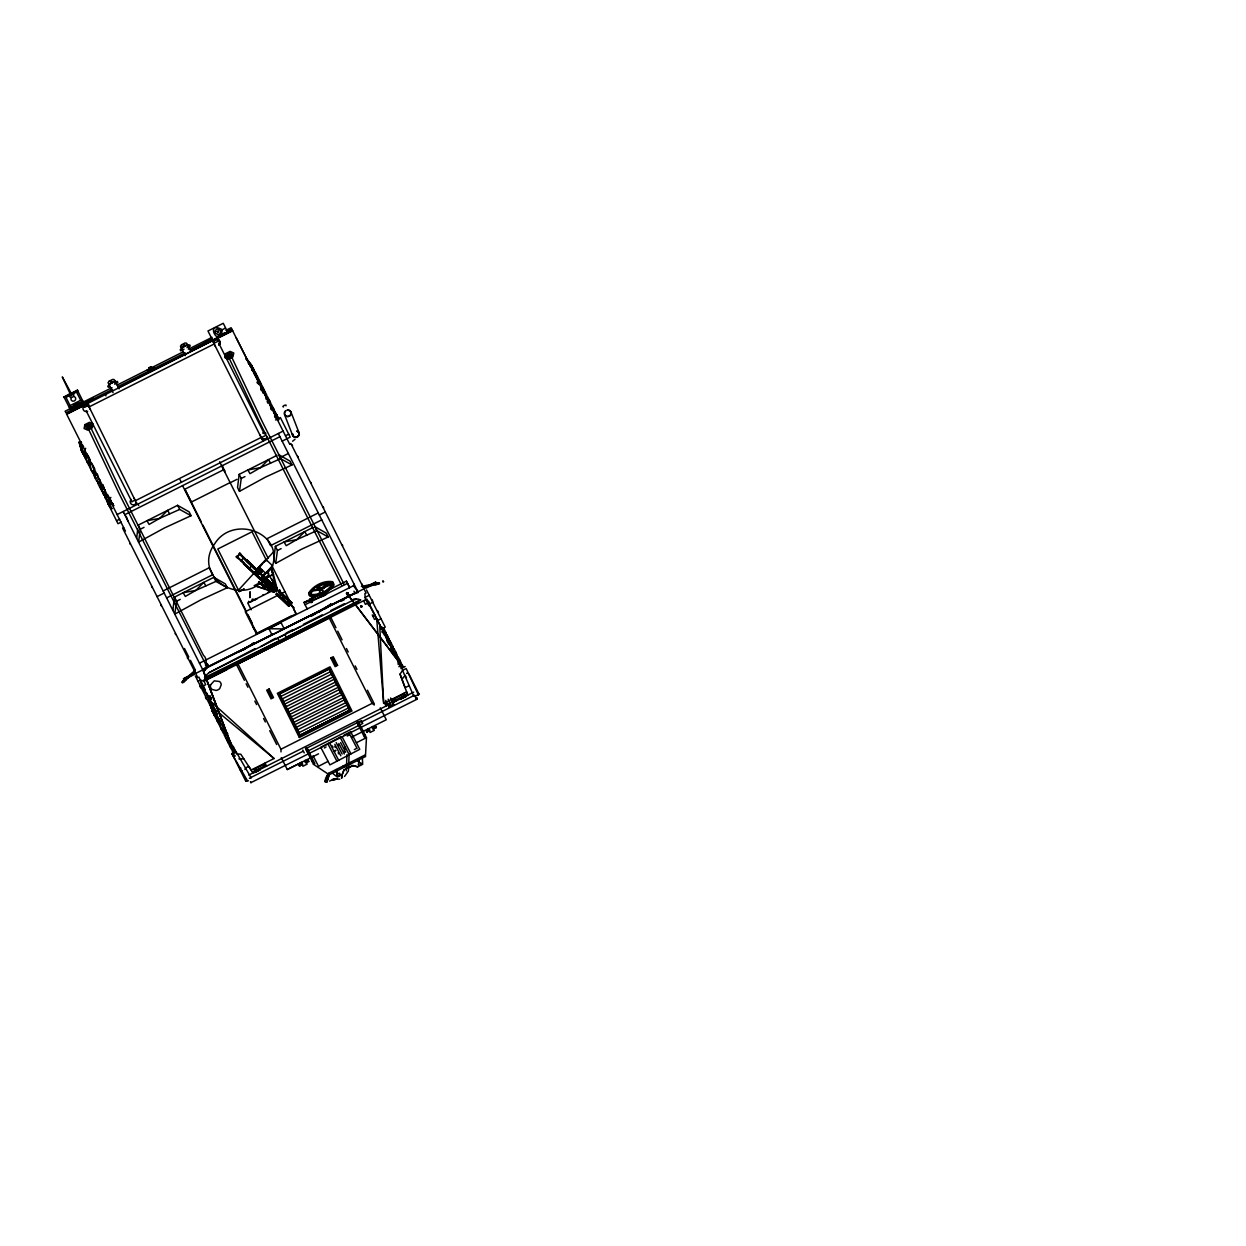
<?xml version="1.0" encoding="UTF-8"?>
<svg xmlns="http://www.w3.org/2000/svg" width="1246" height="1246" viewBox="0 0 1246 1246"><rect width="100%" height="100%" fill="white"/><g stroke="black" fill="none" stroke-linecap="round" stroke-linejoin="round"><path stroke-width="1.5" d="M94.12 470.972L93.652 474.991L96.783 481.236L99.758 483.417M224.545 730.686L224.078 734.704L227.224 740.949L230.183 743.13M396.773 659.118L397.24 655.085L394.11 648.855L391.135 646.674M341.482 778.127L341.965 775.775L342.043 777.878M92.656 464.805L93.933 469.944M262.049 579.717L264.027 577.63L247.238 562.367L239.061 553.567L240.12 553.426L236.569 557.211L236.647 556.137L262.049 579.717L264.713 576.68L263.607 577.303M203.705 671.578L207.848 666.812C208.612 665.224 206.275 667.825 203.581 671.454L233.703 751.338M387.568 642.22L386.805 640.257M346.341 770.838L346.964 754.578M348.491 770.355L349.114 754.064M398.253 664.57L398.035 662.296M256.1 377.242L256.255 374.236L253.25 370.483M325.408 781.367L326.795 781.818L329.209 774.747L365.452 756.509L366.464 737.663L358.427 721.683L357.041 722.384L365.078 738.364M88.746 425.12C85.367 425.478 90.662 428.608 88.248 427.612M341.731 585.542L259.9 422.846L228.158 356.091L228.766 354.347L230.572 354.752L262.252 421.6L344.13 584.39M207.334 663.697C205.092 667.326 207.786 658.293 203.441 655.349L121.563 492.559L89.883 425.711L89.837 426.989M208.549 666.221L207.194 663.588M265.164 582.116L267.251 579.079L264.65 581.711M266.737 584.436L266.255 583.299L266.41 584.249M264.199 587.022L266.706 583.362L263.062 579.935L262.47 581.306M267.921 581.82L268.373 580.138L266.005 582.988M269.074 585.713L270.865 584.078M269.852 586.445L271.254 584.966M270.631 587.193L272.251 585.511M271.036 584.763L269.634 586.243M271.223 588.159L273.201 586.305M271.815 585.511L270.413 586.991M272.594 586.243L271.192 587.723M273.372 586.975L271.971 588.455M274.151 587.723L272.531 589.171M346.435 593.485C346.746 588.984 350.811 603.485 347.883 592.629M325.782 780.339C331.249 777.473 320.393 787.098 327.963 773.922M257.268 379.532L257.455 376.604L254.449 372.85M70.96 395.512L71.925 394.671L70.96 395.512L62.3 376.931L71.925 394.671M109.087 504.194L104.929 497.403L105.147 494.537M255.383 375.778L255.601 372.912L251.427 366.122M385.762 635.553L385.98 632.672L384.017 628.794M402.707 667.062L403.003 667.295M402.006 664.554L403.47 666.968M253.732 372.507L253.982 369.688L250.197 365.903M237.114 557.725L237.207 556.666M93.668 471.315L95.568 475.1L95.272 478.215L98.185 477.576M224.093 731.028L225.993 734.813L225.697 737.928L228.205 737.959L227.629 735.841M264.946 395.231L265.258 392.116L262.735 392.069L263.124 393.191M102.764 486.75L101.58 485.815L100.879 489.367L102.888 491.5M136.655 538.319L137.776 528.896M172.867 610.322L174.456 597.13L213.845 577.319L225.386 583.922L227.286 587.707L200.668 599.965L174.783 614.122L176.527 601.242L174.456 597.13M276.861 455.397L239.154 474.368L237.565 487.56L239.481 491.36L265.367 477.202L291.985 464.945L290.084 461.16L278.543 454.556L280.599 458.668L291.985 464.945M313.073 527.401L275.366 546.371L273.777 559.579L275.693 563.363L301.579 549.206L328.196 536.964L326.296 533.163L314.755 526.56L316.827 530.671L328.196 536.964M323.212 588.034L332.121 584.094L331.685 583.175L323.617 587.458L321.826 590.355M140.3 529.239L138.555 542.119L164.456 527.961L191.074 515.704L189.158 511.904L177.617 505.315L138.244 525.127L140.3 529.239L144.038 527.354M239.481 491.36L241.226 478.48L239.154 474.368M275.693 563.363L277.437 550.483L275.366 546.371M87.422 426.101L87.781 425.509M228.049 355.468L228.439 354.58M230.728 355.375L229.934 356.481L230.572 354.752M401.352 665.271L403.097 667.249L348.148 595.105L401.43 665.333M258.934 384.5L259.635 380.949L257.626 378.815M388.004 638.591L390.014 640.709L389.313 644.275L388.082 643.715M261.317 390.652L260.99 389.282M313.696 588.486L315.908 586.726L322.512 587.972L319.77 588.891M271.784 568.051L270.88 567.569L267.859 573.191L277.173 588.844L271.784 568.051C285.209 532.54 233.282 514.364 214.888 543.49C192.289 574.157 236.506 606.21 262.096 581.664M348.413 771.025L344.535 776.46M249.87 591.912L249.73 597.582M250.244 592.037L250.103 597.426M63.935 396.913L65.96 397.365L70.103 405.62L69.48 407.925L82.906 401.165L80.694 400.309L76.536 392.054L77.377 390.154L83.638 402.629L70.212 409.373L63.935 396.913L77.377 390.154M97.624 474.695L97.702 477.452M328.508 773.345L329.209 774.747L326.904 782.27L324.957 781.803L328.508 773.345L364.751 755.123L365.452 756.509M333.975 751.167L335.532 750.248M108.262 501.079L101.596 490.784L103.402 487.498L103.698 489.553L105.287 489.927M388.316 642.282L389.297 639.291L384.64 631.504M357.119 593.003L357.68 591.32L353.459 585.729L354.082 584.14M251.521 601.6L252.253 599.092L255.601 599.684M107.81 494.771L106.128 496.095L104.493 491.578M106.533 500.627L110.318 504.412L108.963 500.471M251.552 369.844L255.601 372.912M381.93 629.604L385.98 632.672M386.416 638.497L384.765 633.996L387.397 635.507M332.573 773.221L337.292 777.099L342.167 774.654L343.896 769.841L352.727 765.387L357.711 766.835L362.679 764.328L362.384 758.222M278.434 591.367L279.384 590.76M279.867 590.277L278.683 591.507M342.167 774.654L344.036 770.137M393.409 654.929L393.191 652.639M321.421 594.03L318.633 595.012L320.16 589.856L319.21 589.903A2.227 0.841 -25.7 0 1 318.836 589.327L319.474 589.919L312.372 591.04L310.815 593.89L311.671 594.513C319.256 594.949 328.446 591.04 331.95 584.078L331.623 583.05M136.671 502.527L135.923 503.462A3.115 3.115 63.3 0 0 136.281 502.73L134.179 498.275M246.334 359.44L252.035 365.81L247.347 360.234M248.234 363.225L253.265 368.271L246.023 357.586M310.129 592.208L309.179 595.23L309.974 596.211C318.851 597.784 329.084 592.504 334.021 585.137L333.274 582.801M278.45 591.352L279.587 590.074L279.275 591.196L291.626 602.675C291.252 602.815 288.2 602.737 291.206 602.27L290.489 603.017M362.025 606.864C360.966 603.204 360.141 609.59 361.947 606.117M219.436 335.906L218.72 337.541M331.67 658.433L333.398 658.651L331.997 657.841M369.875 605.073L368.738 601.335M392.708 652.515L395.636 651.876L395.325 654.991L397.225 658.776M322.029 595.261L321.826 595.588A2.227 0.841 -25.7 0 0 322.2 596.18L323.742 595.962A2.866 1.075 -25.7 0 0 324.381 595.713M326.561 593.999L325.549 595.058M100.879 489.367L97.64 482.934L100.365 480.131M246.178 359.16L252.175 366.106L252.393 369.018M261.037 386.198L261.208 389.048L262.875 387.381L259.635 380.949M203.332 671.594L207.148 666.548M233.578 748.301A14.189 7.71 0.3 0 1 233.189 746.463L232.021 745.529L231.304 749.08L228.08 742.647L229.731 740.996L229.903 743.846M232.706 749.422L203.487 671.485L233.859 751.603M390.543 649.96L393.253 647.141L390.014 640.709M243.609 557.881L246.63 560.42L239.637 552.975M256.738 571.696L259.511 574.313L256.162 571.556M333.227 658.916L333.258 657.841L332.059 657.795M408.486 686.016L405.075 687.667L400.044 674.102L402.676 670.27L406.18 668.557L418.111 694.38M96.783 481.236L98.263 479.196L99.322 479.476M262.267 391.119L263.731 389.079L260.757 386.899M227.224 740.949L228.688 738.909L229.918 740.903M394.11 648.855L392.646 650.895L391.571 650.614M311.874 589.997L310.316 592.847L311.126 594.903M332.012 586.445L326.857 591.227M401.975 679.319L405.184 675.254L406.508 677.902M279.166 591.056L279.805 590.261M85.709 448.295L84.853 449.276L85.444 452.75M90.615 428.344C94.914 419.123 79.183 427.471 89.26 429.076M231.32 357.384C235.603 348.164 219.872 356.512 229.949 358.116M337.121 778.75L333.71 780.261M288.356 603.967L289.041 606.086L276.628 594.358L278.06 594.467M238.391 590.215L261.676 564.812M264.261 561.993L273.326 552.118M264.386 579.156L267.843 575.403M247.253 780.432L231.881 753.705L235.883 751.4L250.96 777.488M279.649 591.367C277.765 592.224 281.253 594.202 279.322 592.271M280.054 592.489L280.443 592.847M284.602 596.787L282.25 599.186M291.362 603.469L278.777 591.554L279.509 591.102L291.953 602.753L290.801 602.566M291.953 602.753L279.384 591.554L278.902 592.286L291.252 603.578M277.796 594.389L276.705 593.47M236.647 557.289L240.213 553.52M244.621 564.204L259.324 578.689M249.994 567.693L251.349 566.26M257.611 568.238L265.414 559.984M257.377 568.97L266.146 559.703L272.562 565.777L263.794 575.045M254.246 573.238L256.785 570.543L262.361 575.138L256.583 570.761M257.86 569.422L257.128 570.185L246.973 559.906L258.638 571.213M258.156 568.908L259.542 567.444L265.196 572.802L263.809 574.266M255.882 571.712L259.48 568.051M256.053 571.883L259.651 568.207M256.333 572.132L259.822 568.441L259.106 569.344M256.567 572.428L260.227 568.674M257.206 572.942L260.819 569.235M257.813 573.534L261.442 569.827M258.405 574.095L261.94 570.356M261.177 571.291L262.034 570.388M258.81 574.266L262.299 570.699M259.962 573.612L262.252 571.307M260.227 573.861L262.766 571.322M258.654 578.035L259.573 578.44L254.573 572.88M259.48 578.284L260.04 577.583L254.807 572.63L259.775 577.879M262.19 575.964L263.404 574.671M260.165 578.689L263.591 575.605L262.485 576.244M264.526 574.764L272.329 566.509M261.146 578.783L260.305 579.67L261.084 579.39M263.373 576.431L263.638 576.68M262.859 577.21L261.582 578.565L263.046 577.568M258.436 582.412L259.261 581.539M262.267 579.842L261.426 580.729L262.205 580.449M264.495 577.49L264.759 577.739M260.289 583.144L261.38 583.517M264.728 578.362L273.435 574.297L270.88 569.188M263.062 581.259C261.053 584.343 268.918 575.59 265.289 578.892M261.442 583.595L260.336 583.33M263.622 581.789L263.513 582.443M274.65 591.507L263.996 581.43L266.691 578.549L266.13 579.686M264.744 582.848L264.713 583.424M267.298 580.138L268.077 579.857L265.741 582.552M263.545 586.227L263.233 585.309M268.435 581.212L269.214 580.932L268.124 582.022M263.295 587.006L264.121 586.134M266.66 583.907L268.513 581.866M266.146 584.172L265.367 584.452L268.046 581.415M268.669 582.084L269.775 581.461L264.245 587.489L258.638 582.194M267.002 584.966L267.267 585.231M269.821 582.521L270.055 581.726L267.563 584.467M267.983 584.779L270.896 582.521L268.342 585.199M270.257 583.938L271.457 583.05L268.856 585.511M271.145 584.358L273.076 582.209L273.964 583.05M272.173 583.985L274.556 585.651M272.453 584.249L271.519 584.218M272.017 588.86L273.824 587.209M272.796 589.592L274.603 587.956M275.055 588.05L273.31 590.137M273.637 590.542L275.382 588.455M276.036 587.785L276.005 588.377M273.746 591.352L273.497 592.146L274.338 591.258M276.238 589.249L276.799 588.112L274.322 590.666M273.793 592.411L277.36 588.642M275.896 591.694L276.814 590.713M276.16 594.451C275.631 594.015 277.827 591.975 276.332 594.482L288.511 605.93L276.768 594.202L289.337 605.431M279.057 596.227L281.004 594.14L279.774 596.881M281.83 598.812L283.683 596.413M286.969 602.301L288.028 601.179M291.143 602.207L288.169 605.338L288.901 606.023L291.595 602.753M290.489 604.995L293.698 607.908M290.941 604.824L293.9 607.627M97.64 482.934L99.306 481.283M261.208 389.048L262.875 387.381M228.08 742.647L229.731 740.996M391.587 648.808L393.253 647.141M314.132 589.405L312.372 591.04L311.936 590.121L313.634 588.361M389.546 644.743L391.26 643.17L389.905 644.213L391.945 648.278M335.361 778.766L333.118 778.766M329.567 781.086L332.48 779.825M195.404 669.99L181.667 682.154L182.617 682.901L195.108 671.859M295.006 439.277L292.608 441.224M360.608 599.949L357.867 598.968L353.334 600.074L209.297 672.513L205.715 675.488L204.874 678.276L360.608 599.949L286.284 637.345L284.882 634.494M110.894 497.466L109.586 498.478L107.312 496.765A14.422 7.788 -52 0 1 106.502 494.911M102.717 484.647L99.649 486.906L101.58 485.333M259.526 384.438L260.881 383.41M266.395 399.359L266.862 395.325L263.731 389.079M230.074 746.619L231.429 745.591L229.373 741.526M241.194 560.435L243.889 563.301L236.07 556.744M224.981 328.29L222.318 329.754C219.312 350.36 204.095 319.63 222.286 329.707M322.698 588.112L325.377 586.15M256.365 633.747L256.738 633.093M259.121 582.194L273.98 592.224L254.386 585.604L259.791 582.77M250.96 778.189L250.524 778.065M238.313 652.265L254.511 642.749L243.531 649.945M313.291 614.73L331.125 604.217L318.524 612.425M241.288 650.801L254.511 642.749L252.922 643.263M311.282 616.303L331.125 604.217L329.536 604.731M324.863 608.936L328.165 606.927M324.349 748.005L326.047 746.993M231.834 753.752L235.883 751.4M95.568 475.1L97.39 474.056M225.993 734.813L227.816 733.769M348.459 595.058L347.712 595.977L346.606 593.158M245.509 767.988L248.686 766.337L253 772.972L252.331 771.928M340.656 736.916L320.736 747.289L329.894 764.873L359.767 749.313L350.624 731.729L343.974 735.187M347.26 736.012L349.02 735.093M334.099 751.494L335.859 750.59M345.36 747.366L344.488 747.834L345.142 749.111M328.056 761.353L318.54 766.306L313.058 755.746M354.347 749.609L356.091 748.69M108.76 384.079L114.866 380.933M181.184 347.65L187.274 344.503M317.029 586.617L323.462 583.658M235.089 759.92L231.943 753.643L235.977 751.618M330.486 617.393L329.256 618.032L372.165 703.351L374.236 705.002M71.879 411.398L66.583 414.077L125.425 531.092M349.877 710.111L299.912 735.561M73.498 410.604L66.583 414.077L87.656 403.657L66.661 414.233M83.871 405.386L232.55 330.579L289.695 444.199M202.444 686.344L205.73 684.693L203.939 681.11L366.885 599.092L401.835 668.588M210.122 696.249L211.524 699.053L209.375 700.143L274.058 758.518L251.116 770.059L240.79 754.188L236.413 753.892L200.622 682.715M279.135 693.788L328.975 668.713L279.135 693.773L299.912 735.561L349.97 710.267L328.897 668.557L279.057 693.617M64.153 397.318L69.184 394.795M72.533 393.097L77.579 390.574M64.309 397.661L69.355 395.138M72.704 393.44L77.75 390.901M65.96 397.365L76.536 392.054M189.548 348.631L187.648 344.831L181.34 348.008L185.171 355.608M109.414 385.294L107.748 386.12L108.309 387.257L109.975 386.416M182.321 348.615L180.172 349.705L180.748 350.827L184.019 349.176M70.103 405.62L80.694 400.309M114.539 384.111L117.825 382.46L117.264 381.338L115.115 382.413L115.676 383.55M186.978 347.681L190.264 346.03L189.688 344.908L187.554 345.999L188.115 347.12M73.607 405.059L78.14 402.785M151 366.667L152.059 370.592L150.47 371.386L149.193 369.455L148.695 367.835L151 366.667L152.604 369.86L150.299 371.028M69.683 408.33L83.108 401.586M69.854 408.672L83.28 401.913M71.91 407.8L65.135 411.211L65.945 412.815L74.402 408.548M80.367 403.548L112 387.646M117.14 385.061L183.255 351.808M188.348 349.238L212.069 337.308M225.915 330.346L231.117 327.729L231.927 329.333L226.725 331.95M149.193 369.455L151.856 368.364L150.595 369.782L149.193 369.455L151.015 368.536L152.059 370.592M81.146 404.202L93.076 398.206L93.466 398.969M211.571 338.694L202.506 344.13M226.663 331.109L231.927 329.333M73.389 408.89L81.083 405.028M187.648 344.831L190.358 350.235L212.879 338.912M217.474 336.42L225.168 332.557M81.177 405.152L112.498 389.391M117.685 386.79L185.202 352.836M190.389 350.219L211.119 339.8M72.829 409.965L82.283 405.215M216.913 337.495L226.367 332.744M70.866 411.258L84.494 404.405M214.951 338.803L228.579 331.934M118.557 387.927L232.566 330.595M232.644 330.751L211.555 341.155M84.541 407.364L89.214 405.028M213.658 343.46L217.848 341.342M236.21 337.853L250.758 366.776M94.571 473.106L92.889 473.48L89.556 466.861L89.027 460.849M271.488 409.467L270.958 403.455L267.625 396.835L265.943 397.209M108.153 504.163L111.361 502.543M275.537 419.98L280.366 417.55L290.193 437.112L282.172 441.146M131.967 501.671L135.393 499.942M261.084 437.751L265.18 435.695M117.124 514.567L283.107 431.1M124.771 514.707L279.914 436.676M116.517 520.781L119.725 519.177M285.505 435.789L288.714 434.169M191.308 502.076L184.86 489.242L223.875 469.617L221.617 465.552M121.205 522.105L117.996 523.725L107.249 502.045L110.801 506.297M224.887 470.692L223.875 469.617M224.763 471.954L222.24 465.443M127.98 521.093L126.267 516.358M123.681 527.619L122.622 528.148L197.818 677.668L198.893 677.139L205.325 689.941M289.664 444.137L290.879 443.514L366.09 593.049L364.86 593.657L365.405 598.812L368.832 605.649M190.934 502.263L230.105 482.576M230.183 482.747L237.036 479.305M281.518 456.924L288.356 453.482M241.226 478.48L244.948 476.611M163.117 590.947L209.359 567.678L212.864 574.655L166.621 597.909M318.26 512.916L267.065 538.661L270.569 545.639L321.764 519.878M157.058 596.616L164.161 593.034M319.303 515.003L325.315 511.981M176.527 601.242L180.249 599.373M277.437 550.483L281.16 548.614M239.17 591.539L244.309 588.953L239.185 591.585L217.785 549.003L252.05 531.777L266.613 560.731M266.613 577.786L273.466 574.344M262.688 595.09L263.716 594.576M267.656 592.582L271.348 590.729M271.753 591.056L247.814 603.095L251.178 609.777M278.092 595.199L245.275 611.708L256.411 633.825L296.143 613.842L293.589 608.796M281.549 593.454L285.007 591.725M326.016 591.398L346.388 581.15L349.643 587.645L349.176 586.679M305.068 604.731L347.509 583.393M290.957 616.178L256.847 633.326L182.523 485.566M199.453 663.184L353.459 585.729M268.965 628.732L281.066 622.642L284.213 628.919L268.965 628.732L272.111 634.993M202.631 669.491L272.89 634.152M283.294 628.934L357.758 591.476M367.679 586.648L375.015 582.443M195.684 673.432L363.957 588.813M341.077 601.242L344.519 599.497M255.15 648.59L209.297 672.513M270.553 640.833L275.693 638.264M286.253 632.952L293.09 629.51M303.37 624.339L322.184 614.87M330.735 610.571L344.426 603.687M204.515 677.59L279.197 640.896L277.749 638.092M198.052 681.391L200.949 679.927M364.86 597.504L369.221 595.308M201.058 681.469L358.614 602.223M203.939 681.11L226.601 669.709M368.707 602.721L365.405 604.372L363.583 600.743M369.828 603.78L372.741 602.316M208.316 696.265L208.58 697.62M207.771 696.95L209.92 695.86L211.524 699.053M372.897 616.194L374.953 615.166M209.842 704.862L212.755 703.398M376.65 620.96L381.011 618.764M380.871 629.355L385.248 627.159L366.511 589.919M215.714 712.728L201.821 684.07M381.977 629.105L367.243 600.852M269.167 688.96L266.691 690.206L271.052 698.866L273.513 697.62L269.136 688.898M330.782 657.966L333.243 656.72L337.604 665.395M224.996 732.819L223.314 733.193L219.981 726.574L219.452 720.562M329.115 669.133L279.743 693.96L300.255 735.218L349.643 710.376L328.897 668.557M337.573 665.333L335.143 666.641L330.751 657.904M231.943 753.643L233.812 752.709M400.978 668.635L405.152 666.532M349.534 710.189L300.255 735.218M299.336 737.492L351.995 710.968L330.034 666.828L277.36 693.321L299.32 737.461M281.02 751.899L280.926 749.251L372.165 703.351M372.243 614.901L374.548 619.464L376.681 618.577L383.675 703.398L406.632 691.857L407.847 695.097L400.044 674.102M254.402 769.062L264.51 763.985M393.845 698.944L403.953 693.851M255.555 770.464L264.946 765.745M394.998 700.33L404.389 695.611M404.794 695.875L400.527 698.025L400.932 698.819L406.617 695.953L406.212 695.159M248.811 775.074L389.328 704.411M393.129 702.495L413.688 692.153M306.983 748.005L361.356 720.655L362.757 723.443L308.385 750.793M249.387 778.283L302.7 751.463M360.826 722.228L414.529 695.221M306.314 750.076L307.684 749.391M357.914 724.128L359.3 723.428M307.201 751.821L308.556 751.136M358.786 725.873L360.187 725.172M308.105 753.628L309.475 752.942M359.736 727.742L361.091 726.979M250.991 782.706L250.462 781.678L250.944 782.644L308.245 753.908M309.615 753.223L359.845 727.96M361.231 727.259L417.192 699.131M281.285 757.599L287.281 769.53L318.54 753.814M351.543 737.211L386.276 719.752L380.279 707.821M287.281 769.53L301.532 762.381M302.295 763.206L299.585 764.577L300.099 765.636M369.408 729.455L366.729 730.81L367.243 731.854M372.243 728.038L374.968 726.667L375.498 727.711M299.009 765.153L302.108 763.596M305.192 762.038L308.292 760.481L308.899 761.711M366.48 731.215L369.579 729.658M372.679 728.1L375.762 726.543M299.414 765.979L302.825 764.265M305.613 762.864L308.697 761.306M366.9 732.025L369.984 730.483M372.772 729.081L376.183 727.368M312.076 761.524L313.447 760.839M363.676 735.576L365.062 734.875M313.478 764.312L314.849 763.627L306.812 747.647L305.441 748.332L313.478 764.312L329.209 774.747M356.418 742.725L366.464 737.663M348.459 767.91L352.883 765.683L357.633 766.866M310.005 598.952L320.611 593.392M310.067 599.139L320.923 593.984L303.962 602.503L307.217 608.983L306.796 608.141M202.584 669.429L357.945 591.834M414.264 696.389L418.033 694.863M406.959 673.494L407.567 673.214A2.336 1.589 -26.7 0 0 406.85 673.261M324.225 592.738L323.789 591.819L318.197 594.093M402.551 670.348L413.563 695.704M301.968 763.331L298.806 764.748L299.632 766.383M308.292 760.481L305.13 761.898L307.824 760.434L308.354 761.477M280.599 458.668L260.539 467.624L250.025 473.682L247.845 469.991L260.539 467.624L268.482 459.618L270.569 463.154M191.074 515.704L179.689 509.427L159.628 518.383L149.099 524.441L146.935 520.75L159.628 518.383L167.571 510.362L169.658 513.897M316.827 530.671L296.766 539.627L286.237 545.686L284.057 541.994L296.766 539.627L304.709 531.621L306.796 535.157M227.286 587.707L215.901 581.43L195.84 590.386L185.327 596.445L183.146 592.753L195.84 590.386L203.783 582.38L205.87 585.916M87.376 462.515L85.398 454.852L87.298 454.011M94.4 471.533L91.223 470.178L90.101 464.213L92.017 463.372M220.231 723.77L217.801 722.228L215.823 714.565L217.739 713.724M398.876 666.703L400.791 665.862L399.67 659.913L396.493 658.542M348.366 595.09L349.254 595.167M257.112 382.834L258.919 379.532L256.255 374.236M233.827 747.211L232.021 750.497L233.921 754.282M361.184 605.79L360.577 606.615M309.382 600.603L303.962 602.503L322.231 596.554M348.911 597.348L348.164 595.152M89.416 425.26L89.883 425.711M88.887 465.537L86.176 460.148L84.697 452.236M275.818 418.08L274.338 410.168L271.628 404.779M81.551 442.564L79.495 443.124L82.189 452.205L80.18 443.249M81.66 446.193L81.675 447.485L83.731 446.925M352.992 599.373L355.998 598.641M316.048 595.619L318.633 595.012M87.267 457.344L83.186 454.183L81.426 450.694L79.012 442.19L81.115 441.723M267.999 401.274L269.681 400.9M396.321 656.969L398.004 656.595L401.337 663.23L402.365 668.993L400.791 665.862M221.274 729.128L222.956 728.754M361.449 586.477L379.407 582.692L379.454 583.907L363.131 587.349M342.448 777.27L341.575 776.834M339.722 779.217L334.722 778.812L336.498 778.843M207.257 666.984L205.917 664.118L207.646 666.89M311.936 590.121L319.038 589M239.621 554.112L240.68 553.956M332.698 659.243L331.654 658.573M86.41 405.106L85.569 405.168C88.466 406.212 86.799 403.797 87.859 405.713M333.461 780.261L332.339 779.669M238.921 758.876L243.827 758.861M234.248 755.434L235.354 756.057M325.767 593.392L326.187 593.423A2.227 0.841 -25.7 0 1 326.608 593.735M205.481 692.402L201.322 685.534M330.657 582.521L324.131 582.941L315.908 586.726L316.406 587.769L321.842 584.981L329.427 583.206L328.991 582.287L319.926 589.218M79.012 442.19L80.32 443.545M87.516 427.051L119.211 493.805L205.746 664.445M235.058 749.656L233.734 748.285M149.551 369.532L150.595 369.782M317.886 588.128L320.845 588.844L320.409 587.925M270.584 407.676L273.528 408.563M217.411 721.465L220.355 722.353M254.386 585.604L273.435 591.398M289.228 605.681L288.511 604.995M263.685 581.228L274.821 591.336M264.152 581.726L262.423 580.605M266.114 398.782L269.292 400.153L270.413 406.103M224.825 731.246L221.648 729.891L218.953 720.811M381.728 631.8L383.581 633.326A14.422 7.788 -52 0 1 384.391 635.164M267.859 573.191L268.762 573.674M288.262 605.042L289.181 605.93M277.095 593.844L289.119 604.98M283.932 596.149L284.337 597.301M254.386 374.236L257.019 375.747M386.665 637.781L389.297 639.291M101.596 490.784L104.228 492.31M103.496 494.569L106.128 496.095M243.889 563.301L240.914 560.747L243.905 557.569L246.63 560.42M290.972 603.157L279.166 592.442M270.709 406.274L273.154 407.8L275.132 415.463M86.332 457.142L83.903 455.6L83.373 452.08M215.542 716.092L217.988 717.634M272.843 591.492L267.672 587.941L268.56 588.782M259.775 583.206L266.083 587.209M330.595 582.396L331.685 583.175M331.093 583.44L332.121 584.094M271.83 408.501L274.338 410.168M215.823 714.565L214.577 712.105L216.617 719.861L219.109 721.527M79.635 443.405L82.049 451.924L84.744 453.996M277.951 418.858L276.955 415.37L274.167 413.142L276.612 414.716L277.406 419.995M211.991 707.697L214.001 714.659L216.773 716.886M112.031 503.197A2.928 1.293 65.8 0 1 110.458 499.958A2.928 1.293 65.8 0 0 111.891 503.259L112.483 503.555A3.053 1.339 65.8 0 0 112.903 503.742M213.409 708.164L274.058 758.518M81.426 450.694L84.307 453.108M87.018 458.497L84.136 456.083L81.675 447.485M217.443 718.21L214.561 715.796L212.116 707.198M278.917 592.068L276.892 588.47M275.366 415.541L278.325 418.111M275.568 415.915L278.481 418.407M215.574 714.488L212.614 711.918L210.465 704.675L212.474 711.637L215.387 714.114M184.097 680.005L184.984 680.814L184.268 679.849M183.209 680.783L184.19 681.515M268.84 587.022L271.955 590.666M390.917 648.434L391.696 649.384M276.737 588.05L273.668 584.81M269.432 588.346L270.32 589.187M262.844 575.278L277.173 588.844L271.566 578.72M290.925 602.441L291.486 603.298M265.912 579.406L276.565 589.483M253.296 567.865L254.34 568.846M262.672 576.68L263.7 577.646M266.239 580.044L276.41 589.654M265.18 579.655L276.098 589.981M264.697 580.169L276.02 590.884M289.337 604.108L290.147 604.699M264.214 580.683L275.117 591.009M261.037 578.409L262.065 579.39M256.723 574.904L258.872 576.929M260.352 579.125L263.171 581.789M273.98 592.224L243.406 563.675L259.012 577.942M259.059 581.757L264.417 586.804M258.856 581.975L264.448 587.271M381.837 626.94L384.36 629.464M104.929 497.403L108.698 501.204M277.017 593.454L288.792 604.419M258.218 380.918L261.302 384.266M229.638 745.778L232.722 749.111M262.018 584.156L262.33 585.09L261.551 584.483M112.483 504.739L110.349 501.546M109.617 505.829L111.984 508.664M385.824 633.871L387.833 636.363M103.06 493.728L105.069 496.22M109.57 505.907L111.719 508.711L108.34 504.225M109.103 505.736L111.268 508.539M250.929 365.857L254.215 370.171M224.373 729.658L223.05 725.795M253.094 627.252L257.237 633.139M321.998 589.14L323.789 591.819M417.239 698.321L416.725 697.417M416.133 698.352L416.709 699.364L414.56 695.564M88.045 404.857L87.547 404.047L90.319 409.42M213.206 341.902L212.786 341.186L261.146 437.455L135.331 500.721L89.105 406.897L214.141 344.005L215.433 346.497M349.768 734.392L357.104 748.472M341.996 736.604L350.983 753.877M340.08 737.211L349.223 754.796M340.625 742.569L345.672 752.257M343.958 751.104L344.394 751.945M338.865 743.488L344.332 753.986M338.32 744.563L338.881 745.653M336.171 742.6L342.152 754.079M334.847 744.345L340.828 755.824M334.8 746.401L335.361 747.491M338.118 752.771L338.678 753.861M332.324 745.949L333.04 747.32M329.52 742.709L338.678 760.294M327.776 743.628L336.918 761.197M383.223 580.885L383.659 581.726M382.6 581.212L383.02 582.038M374.61 583.704L375.171 584.81M371.978 599.638L372.819 601.32M377.476 610.602L378.457 612.549M408.968 674.133L418.968 693.991M292.016 444.838L292.499 445.788M297.778 456.27L298.246 457.22M310.924 482.42L311.391 483.355M323.259 506.951L323.726 507.885M342.245 544.704L342.712 545.639M362.025 584.031L362.493 584.966M276.955 415.37L275.008 411.492L275.522 415.027M279.088 419.637L277.328 416.133L278.201 419.715M228.065 332.853L223.268 323.29L207.957 330.984L212.77 340.547M278.31 433.499L358.318 592.582M353.957 591.211L355.188 593.657M404.234 693.056L405.791 696.125M403.081 694.287L403.875 695.875M347.743 592.629L349.082 595.495M347.354 592.707L348.927 595.619M347.151 592.8L348.74 595.744M346.949 592.909L348.537 595.853M346.762 593.034L348.335 595.931M218.704 343.071L264.401 433.935M394.78 697.807L396.321 700.891M394.733 698.492L395.527 700.065M261.831 438.67L263.077 441.162M392.724 698.85L394.266 701.919M392.179 698.679L393.409 701.124L386.54 704.582L385.31 702.137M390.559 697.962L393.829 704.582L389.017 707.012L385.699 700.408M391.727 701.981L393.206 704.909M388.129 699.193L391.446 705.781M387.989 703.85L389.468 706.778M384.484 702.993L386.026 706.061M335.968 627.704L330.735 617.284L236.522 664.663L244.387 680.285M337.728 631.161L342.089 639.852M346.45 648.527L348.195 652.001M355.188 665.894L356.932 669.367M367.414 690.206L374.392 704.099M375.56 726.138L376.385 727.773M373.816 727.243L374.345 728.287M372.383 726.496L374.314 730.343L370.093 732.461L368.162 728.614M181.558 349.005L182.134 350.126M332.557 658.433L335.828 664.928M367.913 730.218L368.442 731.262M366.277 730.81L367.103 732.446M270.366 543.988L271.067 545.374M219.639 461.768L268.139 558.192M271.94 565.777L296.314 614.216M300.488 626.582L291.19 631.27M358.396 760.231C361.527 761.618 355.219 766.352 360.234 764.966C364.175 762.131 357.306 763.533 357.96 760.449M153.445 366.791L154.239 368.395M285.708 634.027L276.41 638.7M350.11 762.49L350.811 763.876M148.695 367.835L150.47 371.386M347.323 763.891L348.023 765.278M345.936 764.592L346.637 765.979M147.215 369.922L148.025 371.526M343.148 765.994L343.849 767.38M257.392 598.625L250.181 601.896M336.171 769.498L336.872 770.885M336.545 771.227L337.245 773.828L336.062 771.461M269.728 641.503L260.803 646.549M249.2 602.394L248.639 601.273L248.452 602.768M180.047 479.679L181.402 482.358M184.86 489.242L201.198 521.731M202.927 525.173L246.303 611.397M248.032 614.854L252.362 623.467M302.825 750.092L304.226 752.88M115.878 382.039L116.439 383.161M306.641 761.026L307.17 762.085M119.055 388.861L115.224 381.26L108.916 384.422L113.059 392.661M177.617 505.315L179.689 509.427M213.845 577.319L215.901 581.43M115.598 382.179L116.158 383.301M305.208 760.278L307.139 764.125L302.918 766.243L300.987 762.412M268.466 690.658L271.737 697.168M300.722 764L301.252 765.06M105.349 394.577L105.972 395.839M238.002 663.916L280.926 749.251M246.132 683.758L247.876 687.231M254.854 701.124L256.614 704.597M263.591 718.49L265.336 721.964M269.712 730.639L276.69 744.532M137.994 504.069L138.711 505.502M265.024 763.066L266.582 766.134M86.176 410.837L131.874 501.717M263.638 764.421L264.432 766.01M207.038 663.588L208.394 666.454M206.665 663.682L208.238 666.579M259.713 768.844L260.118 769.639L254.418 772.504L254.028 771.71M206.462 663.76L208.051 666.703M206.26 663.869L207.848 666.812M205.746 664.352L207.116 666.984M205.481 664.943L206.711 667.373M255.57 767.832L257.112 770.9M255.274 768.626L256.069 770.199M253.514 768.86L255.056 771.944M123.183 511.53L123.899 512.963M124.055 513.274L202.802 669.85M87.781 455.117L90.366 460.257M93.279 466.035L94.805 469.088M102.733 484.834L104.259 487.871M108.449 496.188L109.664 498.618M184.486 648.512L188.785 657.031M190.436 660.333L195.404 670.208M213.004 705.205L216.415 711.996M206.602 692.854L211.462 702.495M84.152 452.391L85.398 454.852M88.528 461.098L90.101 464.213M98.948 481.813L100.988 485.878M129.849 543.474L130.316 544.409M151.514 586.555L151.996 587.489M160.765 604.949L161.248 605.899M175.188 633.607L175.655 634.541M187.305 657.717L187.788 658.667M194.469 671.937L194.937 672.887M210.06 703.118L209.453 701.903L213.611 713.896L211.867 706.716M195.342 676.017L214.063 713.257M199.89 686.188L200.731 687.87M205.403 697.153L206.384 699.099M214.001 714.659L215.947 718.537L215.418 715.002M216.617 719.861L219.327 725.25M193.13 673.915L184.081 678.463M235.759 761.244L240.276 770.215M240.821 771.29L245.742 781.102M185.343 678.899L185.888 680.005M346.388 581.15L349.643 587.645M329.022 668.931L330.408 671.703L280.942 696.374L279.649 693.773M323.617 587.458L324.053 588.377M320.16 589.856L320.596 590.775M270.927 408.704L271.472 409.887M220.028 721.325L219.047 718.771M89.587 461.612L88.217 455.989M213.455 341.778L213.658 342.245M109.352 499.116L109.882 500.253L109.508 497.855M285.988 405.853C287.452 403.564 280.864 406.523 283.449 407.021M262.361 439.308L262.704 440.165L260.04 434.979M267.127 401.15L267.797 403.112M290.894 411.819L298.978 432.642M284.586 414.731L292.685 435.539M232.8 749.329L233.75 751.836M274.541 415.977L275.07 417.566M210.465 704.66L212.614 711.918M375.996 583.408L376.339 584.561L376.245 583.362M81.068 446.255L85.522 458.824L84.993 455.288M276.378 414.233L277.858 419.404M270.88 567.569L276.269 588.361M210.683 704.348L212.427 711.544M82.314 450.6L83.186 454.183M80.694 446.442L82.002 451.831M213.533 710.033L214.328 715.313M82.781 445.18L82.906 446.115M377.99 583.003L378.083 584.203L377.943 583.003M377.507 584.312L377.398 583.128L377.398 584.343M379.672 624.542L383.675 703.398M253.639 369.034L253.748 372.538M257.361 381.728A14.189 7.71 0.3 0 1 257.751 383.566M311.064 602.612A3.504 1.464 -26.7 0 1 311.827 602.254M311.625 602.348A2.866 1.199 -26.7 0 1 312.263 602.114M310.908 602.301A3.504 1.464 -26.7 0 1 312.435 601.647M310.955 602.55A2.866 1.199 -26.7 0 1 312.185 601.989M114.025 505.627A5.451 2.399 65.8 0 1 113.277 505.346M112.498 503.275A3.473 1.526 65.8 0 1 111.984 502.636M111.517 501.889A3.473 1.526 65.8 0 1 110.847 500.207M112.763 503.805A3.053 1.339 65.8 0 1 112.327 503.618M110.24 498.338A3.613 1.589 65.8 0 0 110.131 498.93L110.131 499.646A3.473 1.526 65.8 0 0 111.938 503.524L112.467 503.976A3.613 1.589 65.8 0 0 112.965 504.225M219.623 343.569A2.944 2.944 0 0 1 218.798 344.846M214.374 341.03A2.944 2.944 0 0 1 216.228 339.769M217.754 339.846A2.944 2.944 0 0 1 219.717 342.058M87.672 411.227A3.24 3.24 0 0 1 83.622 410.277A3.24 3.24 0 0 1 83.856 406.118A3.24 3.24 0 0 1 87.999 405.635M267.174 436.988A3.24 3.24 0 0 1 263.903 439.199M262.641 433.078A3.24 3.24 0 0 1 265.865 433.265M136.297 502.714A3.115 3.115 0 0 1 131.609 504.35A3.115 3.115 0 0 1 131.251 499.412M74.09 396.617A2.399 2.305 -26.7 0 1 75.57 399.53A2.399 2.305 -26.7 0 1 72.548 401.056A2.399 2.305 -26.7 0 1 71.069 398.144M287.25 410.292A3.162 3.053 -21.2 0 1 290.863 413.828A3.162 3.053 -21.2 0 1 286.144 415.993A3.162 3.053 -21.2 0 1 285.77 410.978M297.062 430.914A3.473 3.349 -21.2 0 1 299.149 434.932A3.473 3.349 -21.2 0 1 295.177 437.408A3.473 3.349 -21.2 0 1 292.405 433.826M287.187 409.965A3.473 3.349 -21.2 0 1 291.128 413.828A3.473 3.349 -21.2 0 1 285.973 416.211A3.473 3.349 -21.2 0 1 285.568 410.713M292.701 433.857A3.162 3.053 -21.2 0 0 296.735 437.019A3.162 3.053 -21.2 0 0 298.277 432.097A3.162 3.053 -21.2 0 1 297.109 436.816A3.162 3.053 -21.2 0 1 292.701 434.605M297.685 431.552A3.162 3.053 -21.2 0 0 296.953 431.194A3.162 3.053 -21.2 0 1 297.654 431.505M418.235 693.695A2.336 0.825 -28.7 0 1 418.064 695.237M248.406 780.681A2.336 0.825 -24.7 0 1 246.132 781.273A2.336 0.825 -24.7 0 1 245.945 780.354M244.901 769.047A2.336 0.903 -26.7 0 1 244.932 769.545M242.363 771.336A2.336 0.903 -26.7 0 1 240.976 770.464M242.082 770.776A2.336 1.62 -26.7 0 1 240.867 768.05M308.743 592.831L309.475 595.167C318.353 596.741 328.586 591.461 333.523 584.094L332.775 581.742C323.913 580.169 313.681 585.449 308.743 592.831M110.364 381.12L111.891 381.385L110.364 381.12M182.788 344.69L184.299 344.955L182.788 344.69M210.558 684.817L210.418 686.125A4.345 4.345 0 0 0 212.1 689.443L215.963 690.44A6.214 6.214 0 0 0 219.748 688.524L221.212 684.833A4.345 4.345 0 0 0 219.53 681.5L214.281 680.846L210.558 684.817M334.956 664.788C336.124 667.872 337.573 662.296 334.956 664.788M215.2 331.125L215.433 333.212L217.941 334.504A3.224 3.224 0 0 0 220.028 333.601L220.854 330.875L218.081 328.944A3.224 3.224 0 0 0 215.994 329.847L215.2 331.125M337.027 774.841C340.142 778.548 341.684 769.779 337.027 774.841M84.93 424.606L84.074 428.515L87.718 430.166L92.22 427.892L93.076 423.983L89.432 422.332L84.93 424.606M225.619 353.63L224.763 357.555L228.423 359.191L232.924 356.932L233.765 353.023L230.121 351.372L225.619 353.63M217.147 331.467C218.019 334.847 220.028 329.146 217.147 331.467M109.103 381.214L108.059 382.709L108.947 384.422L115.037 381.276L114.149 379.563L112.592 379.423L109.103 381.214M181.527 344.799L180.468 346.279L181.355 347.992L187.461 344.846L186.573 343.133L185.015 342.993L181.527 344.799M287.873 601.896L289.368 603.703L287.873 601.896M193.8 673.572L183.411 678.805L183.878 679.724L194.267 674.507L193.8 673.572M375.669 582.1L365.296 587.318L365.763 588.252L376.136 583.035L375.669 582.1M331.592 674.086L282.203 698.928L283.59 701.7L333.056 677.03L331.592 674.086M334.146 679.257L284.773 704.083L286.066 706.684L335.532 682.014L334.146 679.257M336.716 684.412L287.343 709.239L288.714 712.011L338.18 687.34L336.716 684.412M339.286 689.568L289.897 714.394L291.19 716.995L340.656 692.34L339.286 689.568M341.84 694.723L292.467 719.549L293.854 722.322L343.304 697.667L341.84 694.723M344.41 699.878L295.037 724.705L296.33 727.306L345.796 702.651L344.41 699.878M346.98 705.034L297.592 729.86L298.978 732.632L348.444 707.977L346.98 705.034M259.386 769.249L254.542 771.695L254.947 772.489L259.791 770.059L259.386 769.249M405.9 695.58L401.041 698.009L401.446 698.804L406.289 696.374L405.9 695.58M264.728 439.028L263.918 439.09L264.728 439.028M183.676 681.967L182.788 681.157L183.66 681.983M218.953 340.189A3.255 3.24 63.3 0 0 214.125 340.874A3.24 3.24 0 0 1 218.953 340.205A3.255 3.24 63.3 0 1 219 345.08A3.24 3.24 0 0 0 218.953 340.205M71.271 397.412A2.399 2.305 -26.7 0 0 73.576 394.016A2.399 2.305 -26.7 0 0 69.465 393.845A2.399 2.305 -26.7 0 0 71.271 397.412"/></g></svg>
